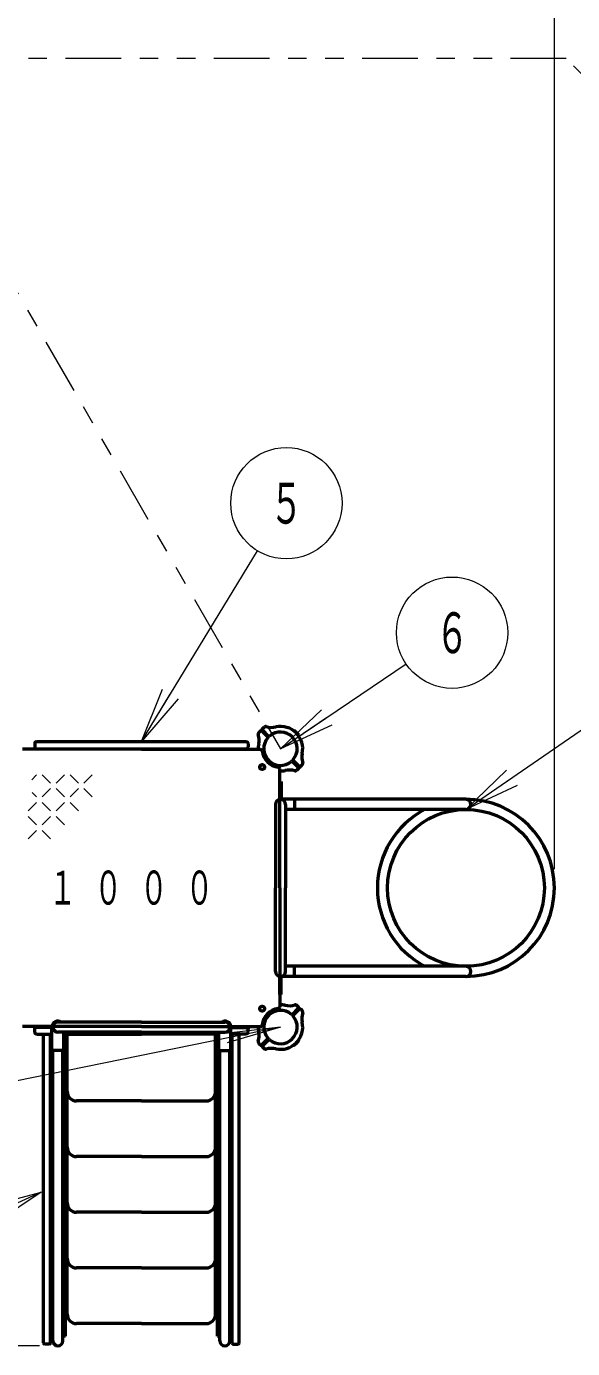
# Model space of a CAD drawing. Units: millimetres on the paper, scale 1:50. Extents: x -365 to 0, y -594 to 257.
# Drawn here: x -212.7 to -183.3, y 120.6 to 191.8 of the extents above; entities that cross this region are included whole.
import ezdxf
from ezdxf.enums import TextEntityAlignment as Align

# ---------------------------------------------------------------- set-up
doc = ezdxf.new("R2010")
doc.units = ezdxf.units.MM
doc.linetypes.add('USER3', pattern=[8, 3, -1, 1, -1, 1, -1])
doc.layers.add('LY_1', color=140, linetype='Continuous', lineweight=50)
doc.styles.add('ＭＳ ゴシック', font='')
doc.styles.get('ＭＳ ゴシック').set_extended_font_data('MS Gothic')

msp = doc.modelspace()

# ---------------------------------------------------------------- linework, layer by layer
at = {"layer": 'LY_1', "color": 7, "lineweight": 13}
for p, q in [((-184.27, 146.399), (-184.27, 201.099)), ((-206.542, 153.279), (-200.283, 163.567)), ((-199.042, 152.899), (-192.274, 157.471)), ((-206.542, 153.279), (-205.41, 156.102)), ((-206.542, 153.279), (-204.983, 155.842)), ((-204.556, 155.582), (-206.542, 153.279)), ((-199.042, 152.899), (-196.836, 154.993)), ((-199.042, 152.899), (-196.556, 154.579)), ((-196.276, 154.164), (-199.042, 152.899)), ((-189.042, 149.627), (-181.789, 154.609)), ((-212.457, 151.23), (-212.19, 151.497)), ((-211.44, 151.047), (-211.89, 151.497)), ((-211.14, 151.047), (-210.69, 151.497)), ((-209.94, 151.047), (-210.39, 151.497)), ((-209.64, 151.047), (-209.19, 151.497)), ((-189.042, 149.627), (-186.852, 151.738)), ((-189.042, 149.627), (-186.569, 151.326)), ((-212.19, 150.297), (-212.429, 150.537)), ((-211.89, 150.297), (-211.44, 150.747)), ((-210.69, 150.297), (-211.14, 150.747)), ((-210.39, 150.297), (-209.94, 150.747)), ((-209.19, 150.297), (-209.64, 150.747)), ((-186.286, 150.913), (-189.042, 149.627)), ((-212.64, 149.547), (-212.19, 149.997)), ((-211.44, 149.547), (-211.89, 149.997)), ((-211.14, 149.547), (-210.69, 149.997)), ((-209.94, 149.547), (-210.39, 149.997)), ((-212.19, 148.797), (-212.64, 149.247)), ((-211.89, 148.797), (-211.44, 149.247)), ((-210.69, 148.797), (-211.14, 149.247)), ((-212.64, 148.047), (-212.19, 148.497)), ((-211.44, 148.047), (-211.89, 148.497)), ((-199.042, 137.899), (-221.995, 133.226)), ((-199.042, 137.899), (-202.023, 137.559)), ((-199.042, 137.899), (-201.918, 137.047)), ((-211.939, 128.999), (-219.445, 125.605)), ((-214.879, 128.219), (-211.939, 128.999)), ((-211.939, 128.999), (-214.673, 127.763)), ((-211.939, 128.999), (-214.467, 127.308)), ((-212.042, 120.723), (-303.422, 120.723))]:
    msp.add_line(p, q, dxfattribs=at)
at = {"layer": 'LY_1', "color": 7, "linetype": 'USER3', "lineweight": 13}
msp.add_line((-215.686, 181.727), (-199.042, 152.899), dxfattribs=at)
at = {"layer": 'LY_1'}
for p, q in [((-199.684, 153.583), (-200.017, 153.917)), ((-200.016, 153.974), (-199.909, 154.073)), ((-212.192, 153.279), (-200.892, 153.279)), ((-200.117, 153.873), (-200.216, 153.767)), ((-199.726, 153.541), (-200.059, 153.874)), ((-198.347, 153.877), (-198.345, 153.88)), ((-198.064, 153.595), (-198.062, 153.597)), ((-206.542, 152.869), (-212.95, 152.869)), ((-212.292, 153.179), (-212.292, 152.999)), ((-212.192, 152.899), (-200.892, 152.899)), ((-206.542, 152.869), (-200.134, 152.869)), ((-200.792, 153.179), (-200.792, 152.999)), ((-199.072, 145.399), (-199.072, 151.807)), ((-198.4, 152.215), (-198.067, 151.882)), ((-198.358, 152.258), (-198.025, 151.924)), ((-198.068, 151.825), (-198.183, 151.717)), ((-197.967, 151.925), (-197.86, 152.041)), ((-199.01, 151.139), (-199.074, 151.139)), ((-199.074, 151.139), (-199.074, 150.169)), ((-199.01, 151.139), (-199.01, 150.169)), ((-199.314, 149.899), (-199.314, 145.399)), ((-189.042, 150.171), (-199.042, 150.171)), ((-198.77, 149.899), (-198.77, 145.399)), ((-189.042, 149.627), (-198.77, 149.627)), ((-198.282, 150.171), (-198.282, 149.627)), ((-199.314, 147.197), (-199.314, 145.399)), ((-198.77, 147.484), (-198.77, 145.399)), ((-199.314, 140.899), (-199.314, 145.399)), ((-199.072, 145.399), (-199.072, 138.992)), ((-198.77, 140.899), (-198.77, 145.399)), ((-189.042, 141.171), (-198.77, 141.171)), ((-198.282, 140.627), (-198.282, 141.171)), ((-199.074, 139.659), (-199.074, 140.629)), ((-189.042, 140.627), (-199.042, 140.627)), ((-199.01, 139.659), (-199.01, 140.629)), ((-199.01, 139.659), (-199.074, 139.659)), ((-198.068, 138.974), (-198.183, 139.081)), ((-198.4, 138.583), (-198.067, 138.917)), ((-198.358, 138.541), (-198.025, 138.874)), ((-197.967, 138.873), (-197.86, 138.758)), ((-206.542, 137.929), (-212.95, 137.929)), ((-211.312, 137.931), (-212.382, 137.931)), ((-212.382, 137.867), (-212.382, 137.931)), ((-211.312, 137.867), (-212.382, 137.867)), ((-212.292, 137.619), (-212.292, 137.799)), ((-212.192, 137.519), (-211.362, 137.519)), ((-211.442, 121.239), (-211.442, 137.519)), ((-211.442, 120.874), (-211.442, 137.519)), ((-211.362, 136.627), (-211.362, 137.867)), ((-206.542, 138.171), (-211.042, 138.171)), ((-206.542, 137.627), (-211.042, 137.627)), ((-210.722, 136.627), (-210.722, 137.627)), ((-210.722, 137.519), (-206.542, 137.519)), ((-210.642, 121.239), (-210.642, 137.519)), ((-210.542, 122.419), (-210.542, 137.519)), ((-206.542, 138.171), (-202.042, 138.171)), ((-206.542, 137.929), (-200.134, 137.929)), ((-206.542, 137.627), (-202.042, 137.627)), ((-202.362, 137.519), (-206.542, 137.519)), ((-202.542, 122.419), (-202.542, 137.519)), ((-202.442, 121.239), (-202.442, 137.519)), ((-202.362, 136.627), (-202.362, 137.627)), ((-201.772, 137.931), (-200.702, 137.931)), ((-201.772, 137.867), (-200.702, 137.867)), ((-201.722, 136.627), (-201.722, 137.867)), ((-200.892, 137.519), (-201.722, 137.519)), ((-201.642, 120.874), (-201.642, 137.519)), ((-201.642, 121.239), (-201.642, 137.519)), ((-200.792, 137.619), (-200.792, 137.799)), ((-200.702, 137.867), (-200.702, 137.931)), ((-211.822, 120.874), (-211.822, 137.459)), ((-201.262, 120.874), (-201.262, 137.459)), ((-200.117, 136.925), (-200.216, 137.032)), ((-199.726, 137.258), (-200.059, 136.924)), ((-199.684, 137.215), (-200.017, 136.882)), ((-200.016, 136.825), (-199.909, 136.725)), ((-198.347, 136.921), (-198.345, 136.919)), ((-198.064, 137.204), (-198.062, 137.202)), ((-210.722, 136.627), (-211.362, 136.627)), ((-211.314, 120.995), (-211.314, 136.627)), ((-210.77, 120.995), (-210.77, 136.627)), ((-202.362, 136.627), (-201.722, 136.627)), ((-202.314, 120.995), (-202.314, 136.627)), ((-201.77, 120.995), (-201.77, 136.627)), ((-206.542, 133.919), (-210.042, 133.919)), ((-206.542, 133.919), (-203.042, 133.919)), ((-206.542, 130.919), (-210.042, 130.919)), ((-206.542, 130.919), (-203.042, 130.919)), ((-206.542, 127.919), (-210.042, 127.919)), ((-206.542, 127.919), (-203.042, 127.919)), ((-206.542, 124.919), (-210.042, 124.919)), ((-206.542, 124.919), (-203.042, 124.919)), ((-206.542, 121.919), (-210.042, 121.919)), ((-206.542, 121.919), (-203.042, 121.919)), ((-211.314, 121.239), (-211.442, 121.239)), ((-210.642, 121.239), (-210.77, 121.239)), ((-202.442, 121.239), (-202.314, 121.239)), ((-201.77, 121.239), (-201.642, 121.239)), ((-211.502, 120.814), (-211.762, 120.814)), ((-201.582, 120.814), (-201.322, 120.814))]:
    msp.add_line(p, q, dxfattribs=at)
at = {"layer": 'LY_1', "color": 7, "linetype": 'USER3', "lineweight": 13}
msp.add_lwpolyline([(-172.154, 186.171), (-179.705, 186.171), (-183.633, 190.099), (-229.027, 190.099), (-231.827, 187.299), (-267.099, 187.299), (-292.422, 161.977), (-292.422, 128.822), (-267.099, 103.499), (-245.384, 103.499), (-226.607, 84.723), (-186.477, 84.723), (-165.145, 106.055), (-165.145, 111.636), (-148.27, 128.511), (-148.27, 162.288)], close=True, dxfattribs=at)
at = {"layer": 'LY_1', "color": 7, "lineweight": 13}
for centre in [(-198.724, 166.13), (-189.788, 159.151)]:
    msp.add_circle(centre, 3, dxfattribs=at)
at = {"layer": 'LY_1'}
for centre, radius in [((-200.032, 151.909), 0.13), ((-189.042, 145.399), 4.228), ((-200.032, 138.889), 0.13)]:
    msp.add_circle(centre, radius, dxfattribs=at)
for centre, radius, start, end in [((-199.989, 153.945), 0.04, 133, 225), ((-199.841, 154), 0.1, 72.45884, 133), ((-199.51, 155.049), 1, 252.45884, 282.27281), ((-199.042, 152.899), 1.2, 45, 102.27281), ((-212.192, 153.179), 0.1, 90, 180), ((-200.892, 153.179), 0.1, 0, 90), ((-200.143, 153.698), 0.1, 137, 197.54116), ((-201.192, 153.367), 1, 347.72719, 17.54116), ((-200.088, 153.846), 0.04, 45, 137), ((-199.042, 152.899), 0.9, 139.27066, 225), ((-199.754, 153.513), 0.04, 319.27066, 45), ((-199.655, 153.612), 0.04, 225, 310.72934), ((-199.042, 152.899), 0.9, 45, 130.72934), ((-199.042, 152.899), 0.9, 319.27066, 45), ((-198.33, 153.865), 0.02, 53.62693, 135), ((-199.042, 152.899), 1.22, 45, 53.62693), ((-199.042, 152.899), 1.2, 347.72719, 45), ((-199.042, 152.899), 1.22, 36.37307, 45), ((-198.076, 153.611), 0.02, 315, 36.37307), ((-212.192, 152.999), 0.1, 180, 270), ((-200.892, 152.999), 0.1, 270, 0), ((-199.042, 152.899), 1.2, 167.72719, 181.43254), ((-200.134, 152.769), 0.1, 6.78718, 90), ((-199.042, 152.899), 1, 186.78718, 263.21282), ((-196.892, 152.432), 1, 167.72719, 197.54116), ((-199.042, 152.899), 0.9, 225, 310.72934), ((-199.172, 151.807), 0.1, 0, 83.21282), ((-198.429, 152.187), 0.04, 45, 130.72934), ((-198.33, 152.286), 0.04, 139.27066, 225), ((-198.096, 151.854), 0.04, 313, 45), ((-197.997, 151.953), 0.04, 225, 317), ((-197.941, 152.1), 0.1, 317, 17.54116), ((-199.042, 152.899), 1.2, 268.56746, 282.27281), ((-198.574, 150.75), 1, 72.45884, 102.27281), ((-198.243, 151.798), 0.1, 252.45884, 313), ((-199.042, 149.899), 0.272, 0, 180), ((-189.042, 145.399), 4.772, 117.62496, 242.37504), ((-189.042, 145.399), 4.772, 270, 90), ((-189.042, 149.899), 0.272, 270, 90), ((-189.042, 140.899), 0.272, 270, 90), ((-199.042, 140.899), 0.272, 180, 0), ((-199.172, 138.992), 0.1, 276.78718, 0), ((-199.042, 137.899), 1.2, 77.72719, 91.43254), ((-198.574, 140.049), 1, 257.72719, 287.54116), ((-198.243, 139), 0.1, 47, 107.54116), ((-198.096, 138.945), 0.04, 315, 47), ((-199.042, 137.899), 1, 96.78718, 173.21282), ((-199.042, 137.899), 0.9, 135, 220.72934), ((-199.042, 137.899), 0.9, 49.27066, 135), ((-198.429, 138.612), 0.04, 229.27066, 315), ((-199.042, 137.899), 0.9, 315, 40.72934), ((-198.33, 138.513), 0.04, 135, 220.72934), ((-197.997, 138.846), 0.04, 43, 135), ((-196.892, 138.367), 1, 162.45884, 192.27281), ((-197.941, 138.698), 0.1, 342.45884, 43), ((-212.192, 137.799), 0.1, 137.15636, 180), ((-212.192, 137.619), 0.1, 180, 270), ((-211.042, 137.899), 0.32, 58.21167, 174.26083), ((-211.042, 137.899), 0.272, 90, 270), ((-202.042, 137.899), 0.32, 5.73917, 121.78833), ((-202.042, 137.899), 0.272, 270, 90), ((-200.892, 137.619), 0.1, 270, 0), ((-200.892, 137.799), 0.1, 0, 42.84364), ((-199.042, 137.899), 1.2, 178.56746, 192.27281), ((-201.192, 137.432), 1, 342.45884, 12.27281), ((-200.134, 138.029), 0.1, 270, 353.21282), ((-199.042, 137.899), 1.2, 315, 12.27281), ((-200.143, 137.1), 0.1, 162.45884, 223), ((-200.088, 136.953), 0.04, 223, 315), ((-199.989, 136.854), 0.04, 135, 227), ((-199.754, 137.286), 0.04, 315, 40.72934), ((-199.655, 137.187), 0.04, 49.27066, 135), ((-199.042, 137.899), 0.9, 229.27066, 315), ((-199.042, 137.899), 1.2, 257.72719, 315), ((-198.33, 136.933), 0.02, 225, 306.37307), ((-199.042, 137.899), 1.22, 306.37307, 315), ((-199.042, 137.899), 1.22, 315, 323.62693), ((-198.076, 137.188), 0.02, 323.62693, 45), ((-199.841, 136.798), 0.1, 227, 287.54116), ((-199.51, 135.75), 1, 77.72719, 107.54116), ((-210.042, 134.419), 0.5, 180, 270), ((-203.042, 134.419), 0.5, 270, 0), ((-210.042, 131.419), 0.5, 180, 270), ((-203.042, 131.419), 0.5, 270, 0), ((-210.042, 128.419), 0.5, 180, 270), ((-203.042, 128.419), 0.5, 270, 0), ((-210.042, 125.419), 0.5, 180, 270), ((-203.042, 125.419), 0.5, 270, 0), ((-210.042, 122.419), 0.5, 180, 270), ((-203.042, 122.419), 0.5, 270, 0), ((-211.762, 120.874), 0.06, 180, 270), ((-211.502, 120.874), 0.06, 270, 0), ((-211.042, 120.995), 0.272, 180, 0), ((-202.042, 120.995), 0.272, 180, 0), ((-201.582, 120.874), 0.06, 180, 270), ((-201.322, 120.874), 0.06, 270, 0)]:
    msp.add_arc(centre, radius, start, end, dxfattribs=at)

# ---------------------------------------------------------------- texts
at = {"layer": 'LY_1', "color": 7, "style": 'ＭＳ ゴシック', "width": 0.6}
for s, p in [('５', (-198.724, 166.13)), ('６', (-189.788, 159.151))]:
    msp.add_text(s, height=2.199, dxfattribs=at).set_placement(p, align=Align.MIDDLE_CENTER)
at = {"layer": 'LY_1', "color": 7, "insert": (-211.542, 145.399), "char_height": 1.833, "attachment_point": 4, "style": 'ＭＳ ゴシック'}
msp.add_mtext('\\T1.64;\\W0.6;１０００', dxfattribs=at)

doc.saveas('drawing.dxf')
